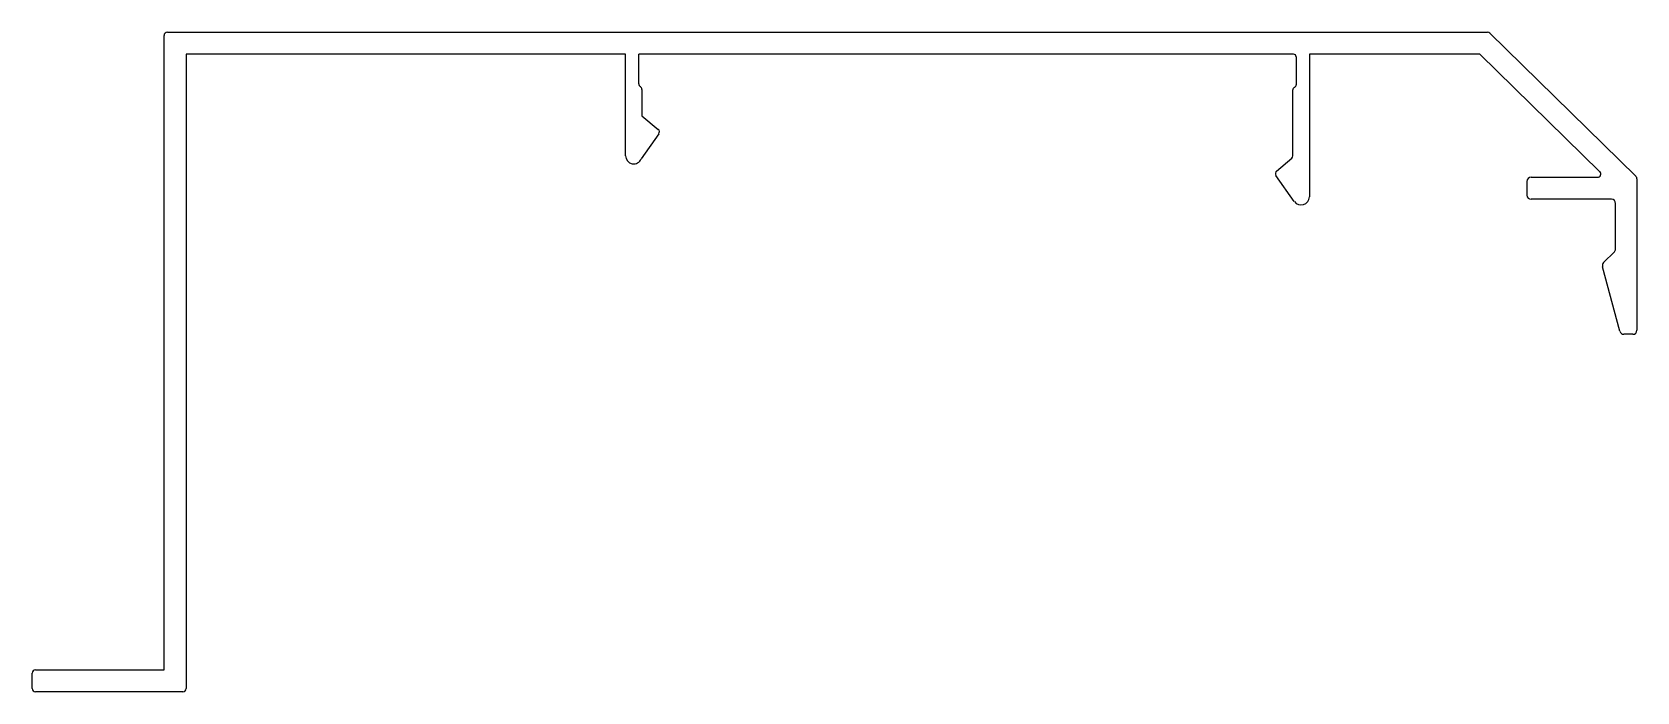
# Model space of a CAD drawing. Extents: x 2666 to 2812, y 2044 to 2104.
import ezdxf

# ---------------------------------------------------------------- set-up
doc = ezdxf.new("R2010")
doc.units = 0
doc.layers.get('0').update_dxf_attribs({"linetype": 'CONTINUOUS'})

msp = doc.modelspace()

# ---------------------------------------------------------------- linework, layer by layer
for p, q in [((2678.05, 2103.65), (2798.14, 2103.65)), ((2677.75, 2045.65), (2677.75, 2103.35)), ((2798.35, 2103.57), (2811.64, 2090.54)), ((2679.75, 2101.65), (2679.75, 2043.95)), ((2719.73, 2101.65), (2679.75, 2101.65)), ((2719.73, 2092.41), (2719.73, 2101.65)), ((2720.93, 2098.95), (2720.93, 2101.65)), ((2780.48, 2101.65), (2720.93, 2101.65)), ((2780.73, 2101.4), (2780.73, 2098.86)), ((2781.93, 2101.65), (2781.93, 2088.68)), ((2797.45, 2101.65), (2781.93, 2101.65)), ((2808.35, 2090.96), (2797.45, 2101.65)), ((2721.22, 2098.44), (2721.22, 2096.05)), ((2780.43, 2092.39), (2780.43, 2098.4)), ((2721.22, 2096.05), (2722.71, 2094.81)), ((2722.76, 2094.4), (2721.16, 2092.13)), ((2778.95, 2091.02), (2780.34, 2092.19)), ((2780.56, 2088.25), (2778.89, 2090.62)), ((2801.73, 2088.83), (2801.73, 2090.07)), ((2802.11, 2090.45), (2808.14, 2090.45)), ((2811.73, 2090.32), (2811.73, 2076.55)), ((2809.41, 2088.45), (2802.11, 2088.45)), ((2809.79, 2083.94), (2809.79, 2088.07)), ((2808.7, 2082.69), (2809.68, 2083.67)), ((2810.18, 2076.45), (2808.6, 2082.32)), ((2811.35, 2076.17), (2810.55, 2076.17)), ((2665.75, 2043.95), (2665.75, 2045.35)), ((2666.05, 2045.65), (2677.75, 2045.65)), ((2679.45, 2043.65), (2666.05, 2043.65))]:
    msp.add_line(p, q)
for centre, radius, start, end in [((2678.05, 2103.35), 0.3, 90, 180), ((2798.14, 2103.35), 0.3, 45.5536, 90), ((2780.48, 2101.4), 0.25, 0, 90), ((2721.23, 2098.95), 0.3, 180, 239.3254), ((2720.92, 2098.44), 0.3, 360, 59.3254), ((2780.68, 2098.4), 0.25, 114.3427, 180), ((2780.48, 2098.86), 0.25, 294.3427, 0), ((2722.51, 2094.58), 0.3, 324.8534, 50), ((2720.47, 2092.41), 0.743, 180.1351, 338.3637), ((2780.18, 2092.39), 0.25, 310, 0), ((2779.14, 2090.79), 0.3, 130, 215.1466), ((2808.14, 2090.75), 0.3, 270, 45.5536), ((2811.43, 2090.32), 0.3, 0, 45.5536), ((2802.11, 2090.07), 0.382, 90, 180), ((2781.18, 2088.68), 0.75, 215.1466, 0), ((2802.11, 2088.83), 0.382, 180, 270), ((2809.41, 2088.07), 0.382, 360, 90), ((2809.41, 2083.94), 0.382, 315, 0), ((2808.97, 2082.42), 0.382, 135, 195), ((2810.55, 2076.55), 0.382, 195, 270), ((2811.35, 2076.55), 0.382, 270, 0), ((2666.05, 2045.35), 0.3, 90, 180), ((2666.05, 2043.95), 0.3, 180, 270), ((2679.45, 2043.95), 0.3, 270, 0)]:
    msp.add_arc(centre, radius, start, end)

doc.saveas('drawing.dxf')
